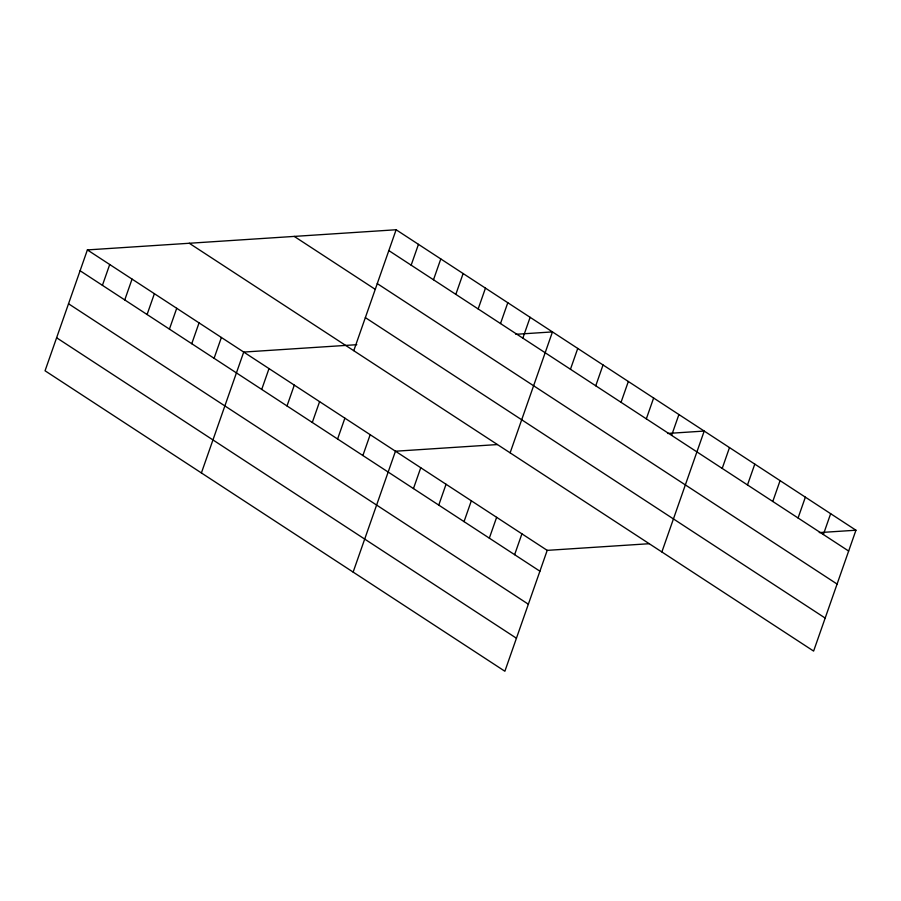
<?xml version="1.0" encoding="UTF-8"?>
<svg xmlns="http://www.w3.org/2000/svg" width="901" height="901" viewBox="0 0 901 901"><rect width="100%" height="100%" fill="white"/><g stroke="black" fill="none" stroke-linecap="round" stroke-linejoin="round"><path stroke-width="1.35" d="M189.266 243.259L813.614 651.085L855.95 530.216L396.125 229.755L87.386 249.915L45.05 370.784L504.875 671.245L547.211 550.365L649.092 543.72M102.421 285.335L109.719 264.5M124.755 299.932L132.053 279.096M147.088 314.517L154.386 293.692M169.422 329.113L176.72 308.288M191.755 343.709L199.053 322.873M214.089 358.305L221.387 337.47M201.396 472.946L243.72 352.066L356.807 344.689M261.718 389.423L269.016 368.588M287.014 405.946L294.3 385.121M312.298 422.468L319.596 401.643M353.789 350.635L396.125 229.755M337.593 439.001L344.88 418.165M411.16 265.176L418.458 244.351M362.878 455.523L370.176 434.687M433.494 279.772L440.792 258.936M353.136 572.09L395.46 451.221L497.352 444.565M455.827 294.368L463.125 273.532M413.458 488.579L420.756 467.743M478.161 308.953L485.459 288.129M500.505 323.549L507.792 302.725M438.753 505.101L446.051 484.265M522.839 338.145L530.126 317.321M464.038 521.623L471.336 500.798M510.135 452.786L552.459 331.906L515.789 334.305M489.333 538.145L496.631 517.32M570.457 369.264L577.755 348.439M514.629 554.678L521.916 533.842M595.752 385.786L603.039 364.961M621.037 402.319L628.335 381.483M646.332 418.841L653.63 398.005M671.617 435.363L678.915 414.539M661.875 551.941L704.21 431.061L667.528 433.46M722.208 468.419L729.495 447.583M747.492 484.941L754.79 464.116M772.788 501.463L780.075 480.638M798.072 517.996L805.37 497.161M823.368 534.518L830.654 513.683M819.268 532.604L855.95 530.216M388.827 250.579L848.652 551.04M377.271 283.601L837.097 584.062M294.233 236.4L375.345 289.401M365.355 317.614L825.181 618.075M87.386 249.915L547.211 550.365M80.088 270.739L539.913 571.2M68.521 303.761L528.346 604.211M56.617 337.774L516.442 638.235"/></g></svg>
